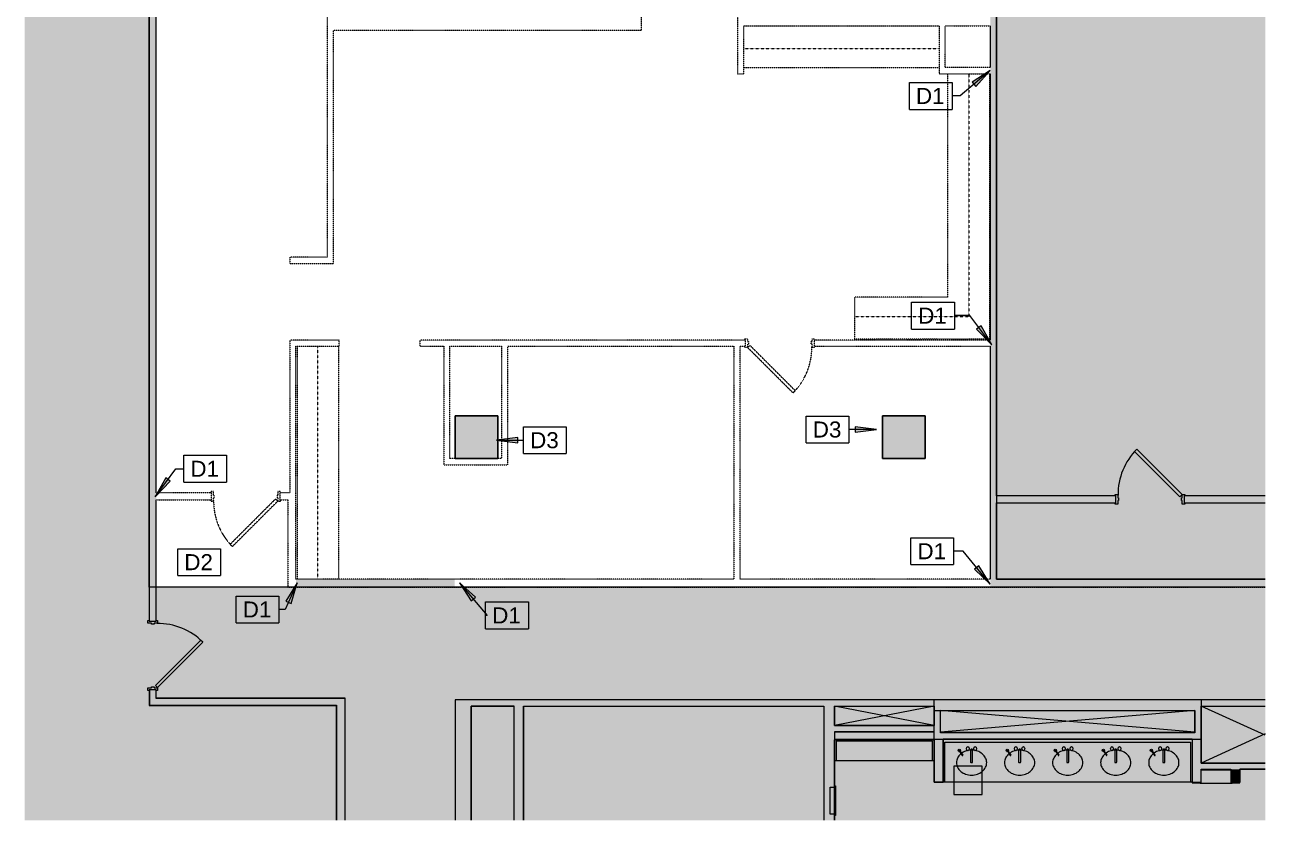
# Model space of a CAD drawing. Header units: inches. Extents: x 624 to 2874, y -334 to 2052.
# Drawn here: x 1411 to 2108, y 1170 to 1617 of the extents above; entities that cross this region are included whole.
import ezdxf

# ---------------------------------------------------------------- set-up
doc = ezdxf.new("R2010")
doc.units = ezdxf.units.IN
doc.header["$MEASUREMENT"] = 0
doc.linetypes.add('Dash 1_16_', pattern=[0.125, 0.0625, -0.0625])
doc.linetypes.add('Demolished', pattern=[0.1875, 0.125, -0.0625])
for name, color, linetype, lineweight in [('A-ANNO-KEYN', 231, 'Continuous', 9), ('A-DETL', 90, 'Continuous', 9), ('A-DETL-GENF', 92, 'Continuous', 9), ('A-DOOR', 31, 'Continuous', 13), ('A-WALL', 113, 'Continuous', 13), ('A-WALL-PATT', 111, 'Continuous', 13), ('B-CL', 7, 'Continuous', 9), ('CORE', 7, 'Continuous', 9), ('CORRIDOR', 7, 'Continuous', 9), ('I-WALL', 2, 'Continuous', 13), ('Q-CASE', 31, 'Demolished', 9), ('S-COLS', 52, 'Continuous', 13), ('Victor Bldg - 7th Floor_LINK_dwg', 8, 'Continuous', 9), ('WINDOWS', 7, 'Continuous', 9)]:
    doc.layers.add(name, color=color, linetype=linetype, lineweight=lineweight)
doc.styles.add('Arial', font='arial.ttf', dxfattribs={"height": 9})

# ---------------------------------------------------------------- blocks, each defined once
blk = doc.blocks.new('Concrete-Rectangular-Column - 24_ x 24_-V1-Level XX  DEMOLITION')
at = {"layer": 'S-COLS', "lineweight": 9}
blk.add_hatch(color=7, dxfattribs=at).paths.add_polyline_path([(-12, -12), (12, -12), (12, 12), (-12, 12), (-12, -7.33)], flags=0)
at = {"layer": 'S-COLS', "color": 8, "lineweight": 20}
for p, q in [((12, 12), (-12, 12)), ((-12, 12), (-12, -12)), ((12, -12), (12, 12)), ((-12, -12), (12, -12))]:
    blk.add_line(p, q, dxfattribs=at)
blk = doc.blocks.new('Door - Single - Solid Door-6976403-Level XX  DEMOLITION')
at = {"layer": 'A-DOOR'}
h = blk.add_hatch(color=250, dxfattribs=at)
h.paths.add_polyline_path([(-15.63, 2.37), (-15.63, 1.91), (-15.26, 1.91), (-15.26, -2.09), (-15.63, -2.09), (-15.63, -2.84), (-14.13, -2.84), (-14.13, -0.96), (-13.63, -0.96), (-13.63, 0.54), (-14.13, 0.54), (-14.13, 2.66), (-15.63, 2.66)], flags=0)
h.paths.add_polyline_path([(21.62, -0.96), (22.12, -0.96), (22.12, -2.84), (23.62, -2.84), (23.62, -2.09), (23.24, -2.09), (23.24, 1.91), (23.62, 1.91), (23.62, 2.66), (22.12, 2.66), (22.12, 0.54), (21.62, 0.54), (21.62, -0.07)], flags=0)
at = {"layer": 'A-DOOR', "color": 8, "lineweight": 20}
for p, q in [((-15.63, 2.66), (-14.13, 2.66)), ((-15.63, 1.91), (-15.63, 2.66)), ((-14.13, 2.66), (-14.13, 0.54)), ((-14.13, 0.54), (-13.63, 0.54)), ((-13.63, 0.54), (-13.63, -0.96)), ((21.62, 0.54), (22.12, 0.54)), ((21.62, -0.96), (21.62, 0.54)), ((22.12, 2.66), (23.62, 2.66)), ((22.12, 0.54), (22.12, 2.66)), ((23.62, 2.66), (23.62, 1.91)), ((-15.63, -2.84), (-15.63, -2.09)), ((-14.13, -2.84), (-15.63, -2.84)), ((-14.13, -0.96), (-14.13, -2.84)), ((-13.63, -0.96), (-14.13, -0.96)), ((-12.77, -1.6), (-14.01, -2.84)), ((-14.01, -2.84), (11.45, -28.29)), ((12.69, -27.06), (-12.77, -1.6)), ((22.12, -0.96), (21.62, -0.96)), ((22.12, -2.84), (22.12, -0.96)), ((23.62, -2.84), (22.12, -2.84)), ((23.62, -2.09), (23.62, -2.84)), ((11.45, -28.29), (12.69, -27.06))]:
    blk.add_line(p, q, dxfattribs=at)
at = {"layer": 'A-DOOR', "lineweight": 9}
blk.add_arc((-14.01, -2.84), 36, 315, 0.5, dxfattribs=at)
blk = doc.blocks.new('Door - Single - Solid Door-6976301-Level XX  DEMOLITION')
at = {"layer": 'A-DOOR', "color": 10, "linetype": 'Demolished', "lineweight": 20}
for p, q in [((-14.01, 2.84), (11.45, 28.29)), ((11.45, 28.29), (12.69, 27.06)), ((12.69, 27.06), (-12.77, 1.6)), ((-15.63, 2.84), (-15.63, 2.09)), ((-14.13, 2.84), (-15.63, 2.84)), ((-14.13, 0.96), (-14.13, 2.84)), ((-13.63, 0.96), (-14.13, 0.96)), ((-12.77, 1.6), (-14.01, 2.84)), ((-13.63, -0.54), (-13.63, 0.96)), ((22.12, 0.96), (21.62, 0.96)), ((21.62, 0.96), (21.62, -0.54)), ((23.62, 2.84), (22.12, 2.84)), ((22.12, 2.84), (22.12, 0.96)), ((23.62, 2.09), (23.62, 2.84)), ((-15.63, -1.91), (-15.63, -2.66)), ((-15.63, -2.66), (-14.13, -2.66)), ((-14.13, -2.66), (-14.13, -0.54)), ((-14.13, -0.54), (-13.63, -0.54)), ((21.62, -0.54), (22.12, -0.54)), ((22.12, -0.54), (22.12, -2.66)), ((22.12, -2.66), (23.62, -2.66)), ((23.62, -2.66), (23.62, -1.91))]:
    blk.add_line(p, q, dxfattribs=at)
at = {"layer": 'A-DOOR', "color": 7, "linetype": 'Demolished', "lineweight": 9}
blk.add_arc((-14.01, 2.84), 36, 359.5, 45, dxfattribs=at)
blk = doc.blocks.new('Victor Bldg - 7th Floor_LINK_dwg_AH13F-7884599-Level XX  DEMOLITION')
at = {"layer": 'CORE'}
for p, q in [((1118.42, 1209.86), (1118.42, 1203.17)), ((1119.29, 1210.31), (1118.72, 1210.31)), ((1119.59, 1203.17), (1119.59, 1209.86)), ((1118.72, 1202.72), (1119.29, 1202.72))]:
    blk.add_line(p, q, dxfattribs=at)
for centre in [(1116.88, 1210.53), (1121.08, 1210.53)]:
    blk.add_ellipse(centre, major_axis=(0, 1.17), ratio=0.666667, dxfattribs=at)
for centre, start_param, end_param in [((1118.72, 1209.86), 0, 1.570796), ((1119.29, 1209.86), 4.712389, 6.283185), ((1118.72, 1203.17), 1.570796, 3.141593), ((1119.29, 1203.17), 3.141593, 4.712389)]:
    blk.add_ellipse(centre, major_axis=(0, 0.45), ratio=0.666667, start_param=start_param, end_param=end_param, dxfattribs=at)
blk = doc.blocks.new('Victor Bldg - 7th Floor_LINK_dwg_AH13F-7884600-Level XX  DEMOLITION')
at = {"layer": 'CORE'}
for p, q in [((1145.42, 1209.86), (1145.42, 1203.17)), ((1146.29, 1210.31), (1145.72, 1210.31)), ((1146.59, 1203.17), (1146.59, 1209.86)), ((1145.72, 1202.72), (1146.29, 1202.72))]:
    blk.add_line(p, q, dxfattribs=at)
for centre in [(1143.88, 1210.53), (1148.08, 1210.53)]:
    blk.add_ellipse(centre, major_axis=(0, 1.17), ratio=0.666667, dxfattribs=at)
for centre, start_param, end_param in [((1145.72, 1209.86), 0, 1.570796), ((1146.29, 1209.86), 4.712389, 6.283185), ((1145.72, 1203.17), 1.570796, 3.141593), ((1146.29, 1203.17), 3.141593, 4.712389)]:
    blk.add_ellipse(centre, major_axis=(0, 0.45), ratio=0.666667, start_param=start_param, end_param=end_param, dxfattribs=at)
blk = doc.blocks.new('Victor Bldg - 7th Floor_LINK_dwg_AH13F-7884601-Level XX  DEMOLITION')
at = {"layer": 'CORE'}
for p, q in [((1172.42, 1209.86), (1172.42, 1203.17)), ((1173.29, 1210.31), (1172.72, 1210.31)), ((1173.59, 1203.17), (1173.59, 1209.86)), ((1172.72, 1202.72), (1173.29, 1202.72))]:
    blk.add_line(p, q, dxfattribs=at)
for centre in [(1170.88, 1210.53), (1175.08, 1210.53)]:
    blk.add_ellipse(centre, major_axis=(0, 1.17), ratio=0.666667, dxfattribs=at)
for centre, start_param, end_param in [((1172.72, 1209.86), 0, 1.570796), ((1173.29, 1209.86), 4.712389, 6.283185), ((1172.72, 1203.17), 1.570796, 3.141593), ((1173.29, 1203.17), 3.141593, 4.712389)]:
    blk.add_ellipse(centre, major_axis=(0, 0.45), ratio=0.666667, start_param=start_param, end_param=end_param, dxfattribs=at)
blk = doc.blocks.new('Victor Bldg - 7th Floor_LINK_dwg_AH13F-7884602-Level XX  DEMOLITION')
at = {"layer": 'CORE'}
for p, q in [((1226.42, 1209.86), (1226.42, 1203.17)), ((1227.29, 1210.31), (1226.72, 1210.31)), ((1227.59, 1203.17), (1227.59, 1209.86)), ((1226.72, 1202.72), (1227.29, 1202.72))]:
    blk.add_line(p, q, dxfattribs=at)
for centre in [(1224.88, 1210.53), (1229.08, 1210.53)]:
    blk.add_ellipse(centre, major_axis=(0, 1.17), ratio=0.666667, dxfattribs=at)
for centre, start_param, end_param in [((1226.72, 1209.86), 0, 1.570796), ((1227.29, 1209.86), 4.712389, 6.283185), ((1226.72, 1203.17), 1.570796, 3.141593), ((1227.29, 1203.17), 3.141593, 4.712389)]:
    blk.add_ellipse(centre, major_axis=(0, 0.45), ratio=0.666667, start_param=start_param, end_param=end_param, dxfattribs=at)
blk = doc.blocks.new('Victor Bldg - 7th Floor_LINK_dwg_AH13F-7884603-Level XX  DEMOLITION')
at = {"layer": 'CORE'}
for p, q in [((1199.42, 1209.86), (1199.42, 1203.17)), ((1200.29, 1210.31), (1199.72, 1210.31)), ((1200.59, 1203.17), (1200.59, 1209.86)), ((1199.72, 1202.72), (1200.29, 1202.72))]:
    blk.add_line(p, q, dxfattribs=at)
for centre in [(1197.88, 1210.53), (1202.08, 1210.53)]:
    blk.add_ellipse(centre, major_axis=(0, 1.17), ratio=0.666667, dxfattribs=at)
for centre, start_param, end_param in [((1199.72, 1209.86), 0, 1.570796), ((1200.29, 1209.86), 4.712389, 6.283185), ((1199.72, 1203.17), 1.570796, 3.141593), ((1200.29, 1203.17), 3.141593, 4.712389)]:
    blk.add_ellipse(centre, major_axis=(0, 0.45), ratio=0.666667, start_param=start_param, end_param=end_param, dxfattribs=at)
blk = doc.blocks.new('Victor Bldg - 7th Floor_LINK_dwg-6972240-Level XX  DEMOLITION')
at = {"layer": 'B-CL'}
blk.add_line((1063, 2021.5), (1039, 2021.5), dxfattribs=at)
at = {"layer": 'B-CL', "flags": 128}
blk.add_lwpolyline([(703, 2035.5), (703, 2021.5), (679, 2021.5), (679, 2035.5)], dxfattribs=at)
for points in [[(829, 1757.5), (853, 1757.5), (853, 1733.5), (829, 1733.5)], [(1069, 1757.5), (1093, 1757.5), (1093, 1733.5), (1069, 1733.5)], [(829, 1397.5), (853, 1397.5), (853, 1373.5), (829, 1373.5)], [(1069, 1397.5), (1093, 1397.5), (1093, 1373.5), (1069, 1373.5)]]:
    blk.add_lwpolyline(points, close=True, dxfattribs=at)
at = {"layer": 'CORE'}
for p, q in [((1039, 2021.5), (1039, 2035.5)), ((1063, 2035.5), (1063, 2021.5)), ((1244.38, 1219.75), (1244.38, 1232)), ((1283.93, 1218.9), (1248, 1202.44)), ((1111.92, 1209.47), (1113.76, 1206.79)), ((1112.18, 1209.63), (1114.03, 1206.95)), ((1138.92, 1209.47), (1140.76, 1206.79)), ((1139.18, 1209.63), (1141.03, 1206.95)), ((1165.92, 1209.47), (1167.76, 1206.79)), ((1166.18, 1209.63), (1168.03, 1206.95)), ((1192.92, 1209.47), (1194.76, 1206.79)), ((1193.18, 1209.63), (1195.03, 1206.95)), ((1219.92, 1209.47), (1221.76, 1206.79)), ((1220.18, 1209.63), (1222.03, 1206.95)), ((1098, 1203.75), (1042, 1203.75))]:
    blk.add_line(p, q, dxfattribs=at)
at = {"layer": 'CORE', "flags": 128}
for points in [[(1283.93, 1238), (1248, 1238), (1098, 1238), (829, 1238), (829, 1170.41)], [(862, 1170.41), (862, 1234.5), (838, 1234.5), (838, 1170.41)], [(867.38, 1170.41), (867.38, 1234.5), (1036, 1234.5), (1036, 1170.41)], [(1042, 1234.5), (1042, 1223.5), (1098, 1223.5), (1042, 1234.5), (1098, 1234.5), (1042, 1223.5)], [(1248, 1238), (1248, 1215.75), (1098, 1215.75), (1098, 1238)], [(1283.93, 1218.08), (1248, 1234.5), (1283.93, 1234.5)], [(1101.63, 1219.75), (1244.38, 1219.75), (1101.63, 1232), (1244.38, 1232), (1101.63, 1219.75), (1101.63, 1232)], [(1098, 1220), (1042, 1220), (1042, 1170.41)], [(1103, 1191.75), (1103, 1215.75), (1103, 1191.75), (1098, 1191.75), (1098, 1215.75), (1042, 1215.75)], [(1097, 1203.75), (1097, 1214.75), (1043, 1214.75), (1043, 1203.75)], [(1243, 1191.75), (1103, 1191.75), (1098, 1191.75), (1098, 1215.75)], [(1104, 1191.75), (1104, 1214.25), (1242, 1214.25), (1242, 1191.75)], [(1243, 1215.75), (1243, 1191.75), (1248, 1191.75), (1248, 1199), (1264.62, 1199), (1264.62, 1191.75), (1269.62, 1191.75)], [(1248, 1215.75), (1248, 1202.5), (1283.93, 1202.5)], [(1248, 1191.75), (1248, 1198.69), (1264.62, 1198.69), (1264.62, 1191.75)], [(1283.93, 1199), (1269.62, 1199), (1269.62, 1191.75)], [(1247.31, 1191.75), (1247.31, 1191.19), (1265.31, 1191.19), (1265.31, 1191.75)], [(1042, 1189.69), (1042.56, 1189.69), (1042.56, 1173.07), (1042, 1173.07)]]:
    blk.add_lwpolyline(points, dxfattribs=at)
for points in [[(1109, 1184.75), (1125, 1184.75), (1125, 1200.75), (1109, 1200.75)], [(1039.5, 1189.01), (1042, 1189.01), (1042, 1173.76), (1039.5, 1173.76)]]:
    blk.add_lwpolyline(points, close=True, dxfattribs=at)
at = {"layer": 'CORE'}
for centre in [(1112.05, 1209.55), (1139.05, 1209.55), (1166.05, 1209.55), (1193.05, 1209.55), (1220.05, 1209.55)]:
    blk.add_circle(centre, 0.667, dxfattribs=at)
for centre, radius, start, end in [((1116.3, 1202.72), 5.8, 153.29881, 180), ((1117.61, 1202.07), 7.26, 129.47246, 153.29881), ((1112.05, 1209.55), 0.167, 11.68289, 236.84227), ((1118.45, 1201.04), 8.59, 108.83538, 129.47246), ((1113.9, 1206.86), 0.167, 192.19142, 57.3508), ((1119, 1199.43), 10.29, 90, 108.83538), ((1119, 1199.43), 10.29, 71.16462, 90), ((1119.55, 1201.04), 8.59, 50.52754, 71.16462), ((1120.39, 1202.07), 7.26, 26.70119, 50.52754), ((1121.7, 1202.72), 5.8, 0, 26.70119), ((1143.3, 1202.72), 5.8, 153.29881, 180), ((1144.61, 1202.07), 7.26, 129.47246, 153.29881), ((1139.05, 1209.55), 0.167, 11.68289, 236.84227), ((1145.45, 1201.04), 8.59, 108.83538, 129.47246), ((1140.9, 1206.86), 0.167, 192.19142, 57.3508), ((1146, 1199.43), 10.29, 90, 108.83538), ((1146, 1199.43), 10.29, 71.16462, 90), ((1146.55, 1201.04), 8.59, 50.52754, 71.16462), ((1147.39, 1202.07), 7.26, 26.70119, 50.52754), ((1148.7, 1202.72), 5.8, 0, 26.70119), ((1170.3, 1202.72), 5.8, 153.29881, 180), ((1171.61, 1202.07), 7.26, 129.47246, 153.29881), ((1166.05, 1209.55), 0.167, 11.68289, 236.84227), ((1172.45, 1201.04), 8.59, 108.83538, 129.47246), ((1167.9, 1206.86), 0.167, 192.19142, 57.3508), ((1173, 1199.43), 10.29, 90, 108.83538), ((1173, 1199.43), 10.29, 71.16462, 90), ((1173.55, 1201.04), 8.59, 50.52754, 71.16462), ((1174.39, 1202.07), 7.26, 26.70119, 50.52754), ((1175.7, 1202.72), 5.8, 0, 26.70119), ((1197.3, 1202.72), 5.8, 153.29881, 180), ((1198.61, 1202.07), 7.26, 129.47246, 153.29881), ((1193.05, 1209.55), 0.167, 11.68289, 236.84227), ((1199.45, 1201.04), 8.59, 108.83538, 129.47246), ((1194.9, 1206.86), 0.167, 192.19142, 57.3508), ((1200, 1199.43), 10.29, 90, 108.83538), ((1200, 1199.43), 10.29, 71.16462, 90), ((1200.55, 1201.04), 8.59, 50.52754, 71.16462), ((1201.39, 1202.07), 7.26, 26.70119, 50.52754), ((1202.7, 1202.72), 5.8, 0, 26.70119), ((1224.3, 1202.72), 5.8, 153.29881, 180), ((1225.61, 1202.07), 7.26, 129.47246, 153.29881), ((1220.05, 1209.55), 0.167, 11.68289, 236.84227), ((1226.45, 1201.04), 8.59, 108.83538, 129.47246), ((1221.9, 1206.86), 0.167, 192.19142, 57.3508), ((1227, 1199.43), 10.29, 90, 108.83538), ((1227, 1199.43), 10.29, 71.16462, 90), ((1227.55, 1201.04), 8.59, 50.52754, 71.16462), ((1228.39, 1202.07), 7.26, 26.70119, 50.52754), ((1229.7, 1202.72), 5.8, 0, 26.70119), ((1116.3, 1202.72), 5.8, 180, 206.70119), ((1117.61, 1203.38), 7.26, 206.70119, 230.52754), ((1120.39, 1203.38), 7.26, 309.47246, 333.29881), ((1121.7, 1202.72), 5.8, 333.29881, 0), ((1143.3, 1202.72), 5.8, 180, 206.70119), ((1144.61, 1203.38), 7.26, 206.70119, 230.52754), ((1147.39, 1203.38), 7.26, 309.47246, 333.29881), ((1148.7, 1202.72), 5.8, 333.29881, 0), ((1170.3, 1202.72), 5.8, 180, 206.70119), ((1171.61, 1203.38), 7.26, 206.70119, 230.52754), ((1174.39, 1203.38), 7.26, 309.47246, 333.29881), ((1175.7, 1202.72), 5.8, 333.29881, 0), ((1197.3, 1202.72), 5.8, 180, 206.70119), ((1198.61, 1203.38), 7.26, 206.70119, 230.52754), ((1201.39, 1203.38), 7.26, 309.47246, 333.29881), ((1202.7, 1202.72), 5.8, 333.29881, 0), ((1224.3, 1202.72), 5.8, 180, 206.70119), ((1225.61, 1203.38), 7.26, 206.70119, 230.52754), ((1228.39, 1203.38), 7.26, 309.47246, 333.29881), ((1229.7, 1202.72), 5.8, 333.29881, 0), ((1118.45, 1204.4), 8.59, 230.52754, 251.16462), ((1119, 1206.02), 10.29, 251.16462, 270), ((1119, 1206.02), 10.29, 270, 288.83538), ((1119.55, 1204.4), 8.59, 288.83538, 309.47246), ((1145.45, 1204.4), 8.59, 230.52754, 251.16462), ((1146, 1206.02), 10.29, 251.16462, 270), ((1146, 1206.02), 10.29, 270, 288.83538), ((1146.55, 1204.4), 8.59, 288.83538, 309.47246), ((1172.45, 1204.4), 8.59, 230.52754, 251.16462), ((1173, 1206.02), 10.29, 251.16462, 270), ((1173, 1206.02), 10.29, 270, 288.83538), ((1173.55, 1204.4), 8.59, 288.83538, 309.47246), ((1199.45, 1204.4), 8.59, 230.52754, 251.16462), ((1200, 1206.02), 10.29, 251.16462, 270), ((1200, 1206.02), 10.29, 270, 288.83538), ((1200.55, 1204.4), 8.59, 288.83538, 309.47246), ((1226.45, 1204.4), 8.59, 230.52754, 251.16462), ((1227, 1206.02), 10.29, 251.16462, 270), ((1227, 1206.02), 10.29, 270, 288.83538), ((1227.55, 1204.4), 8.59, 288.83538, 309.47246)]:
    blk.add_arc(centre, radius, start, end, dxfattribs=at)
at = {"layer": 'CORRIDOR'}
blk.add_line((661.06, 1238.77), (661.06, 1243.29), dxfattribs=at)
at = {"layer": 'CORRIDOR', "flags": 128}
for points in [[(657.31, 1243.29), (657.31, 1235.02), (762.27, 1235.02), (762.27, 1170.41)], [(767.14, 1170.41), (767.14, 1238.77), (661.06, 1238.77)]]:
    blk.add_lwpolyline(points, dxfattribs=at)
at = {"layer": 'WINDOWS'}
for p, q in [((598, 2047.5), (587.23, 2047.5)), ((598, 2043.5), (587.23, 2043.5)), ((598, 2043.25), (587.23, 2043.25)), ((659, 2047.5), (604, 2047.5)), ((659, 2043.5), (604, 2043.5)), ((659, 2043.25), (604, 2043.25)), ((778, 2047.5), (723, 2047.5)), ((778, 2043.5), (723, 2043.5)), ((778, 2043.25), (723, 2043.25)), ((839, 2047.5), (784, 2047.5)), ((839, 2043.5), (784, 2043.5)), ((839, 2043.25), (784, 2043.25)), ((958, 2047.5), (903, 2047.5)), ((958, 2043.5), (903, 2043.5)), ((958, 2043.25), (903, 2043.25)), ((1019, 2047.5), (963.75, 2047.5)), ((1019, 2043.5), (964, 2043.5)), ((1019, 2043.25), (964, 2043.25)), ((1138, 2047.5), (1083, 2047.5)), ((1138, 2043.5), (1083, 2043.5)), ((1138, 2043.25), (1083, 2043.25)), ((1199, 2047.5), (1144, 2047.5)), ((1199, 2043.5), (1144, 2043.5)), ((1199, 2043.25), (1144, 2043.25)), ((1283.93, 2047.5), (1263, 2047.5)), ((1283.93, 2043.5), (1263, 2043.5)), ((1283.93, 2043.25), (1263, 2043.25)), ((598, 2035.5), (587.23, 2035.5)), ((659, 2035.5), (604, 2035.5)), ((778, 2035.5), (723, 2035.5)), ((839, 2035.5), (784, 2035.5)), ((958, 2035.5), (903, 2035.5)), ((1019, 2035.5), (963.75, 2035.5)), ((1138, 2035.5), (1083, 2035.5)), ((1199, 2035.5), (1144, 2035.5)), ((1283.93, 2035.5), (1263, 2035.5))]:
    blk.add_line(p, q, dxfattribs=at)
at = {"layer": 'WINDOWS', "flags": 128}
blk.add_lwpolyline([(963.75, 2047.5), (964, 2047.5), (964, 2035.5), (963.75, 2035.5)], dxfattribs=at)
for name in ['Victor Bldg - 7th Floor_LINK_dwg_AH13F-7884599-Level XX  DEMOLITION', 'Victor Bldg - 7th Floor_LINK_dwg_AH13F-7884600-Level XX  DEMOLITION', 'Victor Bldg - 7th Floor_LINK_dwg_AH13F-7884601-Level XX  DEMOLITION', 'Victor Bldg - 7th Floor_LINK_dwg_AH13F-7884603-Level XX  DEMOLITION', 'Victor Bldg - 7th Floor_LINK_dwg_AH13F-7884602-Level XX  DEMOLITION']:
    blk.add_blockref(name, (0, 0))
blk = doc.blocks.new('Door - Single - Solid Door-7504013-Level XX  DEMOLITION')
at = {"layer": 'A-DOOR'}
h = blk.add_hatch(color=250, dxfattribs=at)
h.paths.add_polyline_path([(23.62, 2.66), (22.12, 2.66), (22.12, 0.54), (21.62, 0.54), (21.62, -0.96), (22.12, -0.96), (22.12, -2.84), (23.62, -2.84), (23.62, -2.09), (23.24, -2.09), (23.24, 1.91), (23.62, 1.91), (23.62, 2.37)], flags=0)
h.paths.add_polyline_path([(-14.13, 2.66), (-15.63, 2.66), (-15.63, 1.91), (-15.26, 1.91), (-15.26, -2.09), (-15.63, -2.09), (-15.63, -2.84), (-14.13, -2.84), (-14.13, -0.96), (-13.63, -0.96), (-13.63, 0.54), (-14.13, 0.54), (-14.13, 1.91)], flags=0)
at = {"layer": 'A-DOOR', "color": 8, "lineweight": 20}
for p, q in [((-15.63, 2.66), (-14.13, 2.66)), ((-15.63, 1.91), (-15.63, 2.66)), ((-14.13, 2.66), (-14.13, 0.54)), ((-14.13, 0.54), (-13.63, 0.54)), ((-13.63, 0.54), (-13.63, -0.96)), ((21.62, 0.54), (22.12, 0.54)), ((21.62, -0.96), (21.62, 0.54)), ((22.12, 2.66), (23.62, 2.66)), ((22.12, 0.54), (22.12, 2.66)), ((23.62, 2.66), (23.62, 1.91)), ((-15.63, -2.84), (-15.63, -2.09)), ((-14.13, -2.84), (-15.63, -2.84)), ((-14.13, -0.96), (-14.13, -2.84)), ((-13.63, -0.96), (-14.13, -0.96)), ((-12.77, -1.6), (-14.01, -2.84)), ((-14.01, -2.84), (11.45, -28.29)), ((12.69, -27.06), (-12.77, -1.6)), ((22.12, -0.96), (21.62, -0.96)), ((22.12, -2.84), (22.12, -0.96)), ((23.62, -2.84), (22.12, -2.84)), ((23.62, -2.09), (23.62, -2.84)), ((11.45, -28.29), (12.69, -27.06))]:
    blk.add_line(p, q, dxfattribs=at)
at = {"layer": 'A-DOOR', "lineweight": 9}
blk.add_arc((-14.01, -2.84), 36, 315, 0.5, dxfattribs=at)
blk = doc.blocks.new('Door - Single - Solid Door-6993813-Level XX  DEMOLITION')
at = {"layer": 'A-DOOR', "color": 10, "linetype": 'Demolished', "lineweight": 20}
for p, q in [((-15.63, 2.41), (-14.13, 2.41)), ((-15.63, 1.66), (-15.63, 2.41)), ((-14.13, 2.41), (-14.13, 0.79)), ((-14.13, 0.79), (-13.63, 0.79)), ((-13.63, 0.79), (-13.63, -0.71)), ((21.62, 0.79), (22.12, 0.79)), ((21.62, -0.71), (21.62, 0.79)), ((22.12, 2.41), (23.62, 2.41)), ((22.12, 0.79), (22.12, 2.41)), ((23.62, 2.41), (23.62, 1.66)), ((-15.63, -2.59), (-15.63, -1.84)), ((-14.13, -2.59), (-15.63, -2.59)), ((-14.13, -0.71), (-14.13, -2.59)), ((-13.63, -0.71), (-14.13, -0.71)), ((-12.77, -1.35), (-14.01, -2.59)), ((-14.01, -2.59), (11.45, -28.04)), ((12.69, -26.81), (-12.77, -1.35)), ((22.12, -0.71), (21.62, -0.71)), ((22.12, -2.59), (22.12, -0.71)), ((23.62, -2.59), (22.12, -2.59)), ((23.62, -1.84), (23.62, -2.59)), ((11.45, -28.04), (12.69, -26.81))]:
    blk.add_line(p, q, dxfattribs=at)
at = {"layer": 'A-DOOR', "color": 7, "linetype": 'Demolished', "lineweight": 9}
blk.add_arc((-14.01, -2.59), 36, 315, 0.5, dxfattribs=at)
blk = doc.blocks.new('C-Counter Top1 - 24_ Depth-7875286-Level XX  DEMOLITION')
at = {"layer": 'Q-CASE', "color": 7}
for p, q in [((83.51, -0.75), (-47.26, -0.75)), ((-47.26, -24), (83.51, -24))]:
    blk.add_line(p, q, dxfattribs=at)
blk = doc.blocks.new('C-L SHAPE COUNTER TOP - C-L SHAPE COUNTER TOP-7875846-Level XX  DEMOLITION')
at = {"layer": 'Q-CASE', "color": 7}
for p, q in [((0.5, -149.5), (0.5, -0.5)), ((0.5, -0.5), (76.21, -0.5)), ((76.21, -0.5), (76.21, 0)), ((76.21, -24), (76.21, -0.5)), ((24, -149.5), (24, -24)), ((24, -24), (76.21, -24))]:
    blk.add_line(p, q, dxfattribs=at)
blk = doc.blocks.new('C-Counter Top1 - 24_ Depth-7876115-Level XX  DEMOLITION')
at = {"layer": 'Q-CASE', "color": 7}
for p, q in [((62.46, -0.75), (-47.26, -0.75)), ((-47.26, -24), (62.46, -24))]:
    blk.add_line(p, q, dxfattribs=at)
blk = doc.blocks.new('Keynote Tag - Keynote Number - Boxed-135510-Level XX  DEMOLITION')
at = {"layer": 'A-ANNO-KEYN'}
for p, q in [((-0.125, -0.0792), (-0.125, 0.0781)), ((-0.125, 0.0781), (0.125, 0.0781)), ((0.125, 0.0781), (0.125, -0.0792)), ((-0.125, -0.0792), (0.125, -0.0792))]:
    blk.add_line(p, q, dxfattribs=at)

msp = doc.modelspace()

# ---------------------------------------------------------------- hatches: boundary and pattern name
at = {"layer": 'A-ANNO-KEYN'}
for points in [[(1953.6, 1591.35), (1943.39, 1584.85), (1945.42, 1582.43)], [(1954.4, 1437.43), (1948.43, 1447.96), (1945.91, 1446.06)], [(1889.77, 1389.79), (1877.77, 1391.37), (1877.77, 1388.21)], [(1676.2, 1383.8), (1688.2, 1382.22), (1688.2, 1385.38)], [(1484.59, 1352.08), (1493, 1360.78), (1490.46, 1362.66)], [(1953.61, 1303.01), (1947.21, 1313.28), (1944.77, 1311.28)], [(1564.4, 1303.76), (1558.01, 1293.48), (1560.89, 1292.18)], [(1655.42, 1303.76), (1661.99, 1293.59), (1664.39, 1295.64)]]:
    msp.add_hatch(color=256, dxfattribs=at).paths.add_polyline_path(points, flags=0)
at = {"layer": 'A-DETL-GENF'}
h = msp.add_hatch(color=9, dxfattribs=at)
h.paths.add_polyline_path([(1411.33, 1170.41), (1586.21, 1170.41), (1586.21, 1234.9), (1481.19, 1234.9), (1481.19, 1243.27), (1480.44, 1243.27), (1480.44, 1244.77), (1482.57, 1244.77), (1482.57, 1245.27), (1484.07, 1245.27), (1484.07, 1244.77), (1485.94, 1244.77), (1485.94, 1243.27), (1485.19, 1243.27), (1485.19, 1238.9), (1591.21, 1238.9), (1591.21, 1170.41), (1653.1, 1170.41), (1653.1, 1238), (2108.03, 1238), (2108.03, 1301.28), (1485.19, 1301.28), (1485.19, 1282.52), (1485.94, 1282.52), (1485.94, 1281.02), (1484.07, 1281.02), (1484.07, 1280.52), (1482.57, 1280.52), (1482.57, 1281.02), (1480.44, 1281.02), (1480.44, 1282.52), (1481.19, 1282.52), (1481.17, 2035.5), (1411.33, 2035.5), (1411.33, 1183.56)], flags=0)
h.paths.add_polyline_path([(2108.03, 1170.41), (2108.03, 1199), (2093.73, 1199), (2093.73, 1191.47), (2088.73, 1191.47), (2088.73, 1199), (2072.1, 1199), (2072.1, 1191.47), (2067.1, 1191.47), (2067.1, 1216), (1927.1, 1216), (1927.1, 1191.75), (1922.1, 1191.75), (1922.1, 1215.5), (1866.1, 1215.5), (1866.1, 1170.41), (2093.73, 1170.41)], flags=0)
h.paths.add_polyline_path([(1662.1, 1170.41), (1686.04, 1170.41), (1686.04, 1234.5), (1662.1, 1234.5), (1662.1, 1223.32)], flags=0)
h.paths.add_polyline_path([(1691.54, 1170.41), (1860.1, 1170.41), (1860.1, 1234.5), (1691.54, 1234.5), (1691.54, 1224.98)], flags=0)
h.paths.add_polyline_path([(2108.03, 1202.5), (2108.03, 1234.5), (2072.1, 1234.5), (2072.1, 1232), (2072.04, 1232), (2072.04, 1216), (2072.1, 1216), (2072.1, 1202.5), (2093.73, 1202.5)], flags=0)
h.paths.add_polyline_path([(1925.66, 1219.5), (2068.54, 1219.5), (2068.54, 1232), (1922.1, 1232), (1922.1, 1234.5), (1866.1, 1234.5), (1866.1, 1223.5), (1922.16, 1223.5), (1922.16, 1231.75), (1925.66, 1231.75), (1925.66, 1220)], flags=0)
h.paths.add_polyline_path([(2108.03, 1305.78), (2108.03, 1348.53), (2062.98, 1348.53), (2062.98, 1347.78), (2061.48, 1347.78), (2061.48, 1349.91), (2060.98, 1349.91), (2060.98, 1351.41), (2061.48, 1351.41), (2061.48, 1353.28), (2062.98, 1353.28), (2062.98, 1352.53), (2108.03, 1352.53), (2108.03, 1761.58), (1957.1, 1761.58), (1957.1, 1352.53), (2023.73, 1352.53), (2023.73, 1353.28), (2025.23, 1353.28), (2025.23, 1351.41), (2025.73, 1351.41), (2025.73, 1349.91), (2025.23, 1349.91), (2025.23, 1347.78), (2023.73, 1347.78), (2023.73, 1348.53), (1957.1, 1348.53), (1957.1, 1305.78), (2097.58, 1305.78)], flags=0)
h.paths.add_polyline_path([(2029.1, 1765.08), (2108.03, 1765.08), (2108.03, 2035.5), (2029.1, 2035.5), (2029.1, 1829.31), (2103.1, 1829.31), (2103.1, 1828.81), (2029.1, 1828.81)], flags=0)
at = {"layer": 'A-WALL-PATT', "lineweight": 9}
h = msp.add_hatch(color=7, dxfattribs=at)
h.paths.add_polyline_path([(1481.19, 1234.9), (1485.19, 1234.9), (1485.19, 1243.65), (1481.19, 1243.65)], flags=0)
h.paths.add_polyline_path([(1484.71, 1282.15), (1485.19, 1282.15), (1485.19, 2035.43), (1481.19, 2035.43), (1481.19, 1282.15)], flags=0)
for points in [[(1957.1, 1305.78), (1957.1, 1765.08), (1953.6, 1765.08), (1953.6, 1305.78)], [(1652.73, 1301.28), (1652.73, 1305.78), (1563.63, 1305.78), (1563.63, 1301.28), (1591.21, 1301.28)], [(2034.66, 1301.28), (2108.03, 1301.28), (2108.03, 1305.78), (1953.6, 1305.78), (1953.6, 1301.28), (1957.1, 1301.28)], [(1586.21, 1234.9), (1591.21, 1234.9), (1591.21, 1238.9), (1485.19, 1238.9), (1485.19, 1234.9), (1585.5, 1234.9)], [(1591.21, 1170.41), (1591.21, 1234.9), (1586.21, 1234.9), (1586.21, 1170.41)], [(1653.1, 1170.41), (1662.1, 1170.41), (1662.1, 1238), (1653.1, 1238)], [(1860.1, 1234.5), (1922.1, 1234.5), (1922.1, 1238), (1662.1, 1238), (1662.1, 1234.5), (1759.68, 1234.5)], [(1686.04, 1170.41), (1691.54, 1170.41), (1691.54, 1234.5), (1686.04, 1234.5)], [(1860.1, 1170.41), (1866.1, 1170.41), (1866.1, 1234.5), (1860.1, 1234.5)], [(2068.54, 1232), (2072.1, 1232), (2072.1, 1238), (1922.1, 1238), (1922.1, 1232), (1933.85, 1232)], [(2072.1, 1234.5), (2108.03, 1234.5), (2108.03, 1238), (2072.1, 1238)], [(1922.16, 1219.5), (1925.66, 1219.5), (1925.66, 1231.75), (1922.16, 1231.75), (1922.16, 1220)], [(2072.04, 1216), (2072.04, 1232), (2068.54, 1232), (2068.54, 1216)], [(1866.1, 1220), (1922.16, 1220), (1922.16, 1223.5), (1866.1, 1223.5)], [(1922.1, 1215.5), (1922.16, 1215.5), (1922.16, 1220), (1866.1, 1220), (1866.1, 1215.5)], [(1925.66, 1216), (2068.54, 1216), (2068.54, 1219.5), (1922.16, 1219.5), (1922.16, 1216)], [(1922.16, 1191.75), (1927.1, 1191.75), (1927.1, 1216), (1922.16, 1216), (1922.16, 1215.5), (1922.1, 1215.5), (1922.1, 1191.75)], [(2067.1, 1191.47), (2072.1, 1191.47), (2072.1, 1216), (2067.1, 1216)], [(2108.03, 1199), (2108.03, 1202.5), (2072.1, 1202.5), (2072.1, 1199), (2093.73, 1199)], [(2093.73, 1191.47), (2093.73, 1199), (2088.73, 1199), (2088.73, 1191.47)]]:
    msp.add_hatch(color=7, dxfattribs=at).paths.add_polyline_path(points, flags=0)
h = msp.add_hatch(color=7, dxfattribs=at)
h.paths.add_polyline_path([(2062.6, 1348.53), (2108.03, 1348.53), (2108.03, 1352.53), (2062.6, 1352.53)], flags=0)
h.paths.add_polyline_path([(2024.1, 1348.53), (2024.1, 1352.53), (1957.1, 1352.53), (1957.1, 1348.53), (1957.27, 1348.53)], flags=0)

# ---------------------------------------------------------------- linework, layer by layer
at = {"layer": 'A-ANNO-KEYN'}
for p, q in [((1953.6, 1591.35), (1936.61, 1577.11)), ((1953.6, 1591.35), (1943.39, 1584.85)), ((1945.42, 1582.43), (1953.6, 1591.35)), ((1943.39, 1584.85), (1945.42, 1582.43)), ((1936.61, 1577.11), (1932.15, 1577.11)), ((1942.09, 1453.75), (1933.43, 1453.75)), ((1954.4, 1437.43), (1942.09, 1453.75)), ((1948.43, 1447.96), (1945.91, 1446.06)), ((1945.91, 1446.06), (1954.4, 1437.43)), ((1954.4, 1437.43), (1948.43, 1447.96)), ((1889.77, 1389.79), (1874.2, 1389.79)), ((1889.77, 1389.79), (1877.77, 1391.37)), ((1877.77, 1391.37), (1877.77, 1388.21)), ((1877.77, 1388.21), (1889.77, 1389.79)), ((1688.2, 1385.38), (1676.2, 1383.8)), ((1676.2, 1383.8), (1688.2, 1382.22)), ((1676.2, 1383.8), (1691.44, 1383.8)), ((1688.2, 1382.22), (1688.2, 1385.38)), ((1484.59, 1352.08), (1496.2, 1367.74)), ((1496.2, 1367.74), (1500.61, 1367.74)), ((1490.46, 1362.66), (1484.59, 1352.08)), ((1484.59, 1352.08), (1493, 1360.78)), ((1493, 1360.78), (1490.46, 1362.66)), ((1938.45, 1321.45), (1932.99, 1321.45)), ((1953.61, 1303.01), (1938.45, 1321.45)), ((1947.21, 1313.28), (1944.77, 1311.28)), ((1944.77, 1311.28), (1953.61, 1303.01)), ((1953.61, 1303.01), (1947.21, 1313.28)), ((1564.4, 1303.76), (1557.59, 1288.72)), ((1564.4, 1303.76), (1558.01, 1293.48)), ((1560.89, 1292.18), (1564.4, 1303.76)), ((1655.42, 1303.76), (1661.99, 1293.59)), ((1664.39, 1295.64), (1655.42, 1303.76)), ((1655.42, 1303.76), (1671, 1285.42)), ((1558.01, 1293.48), (1560.89, 1292.18)), ((1661.99, 1293.59), (1664.39, 1295.64)), ((1557.59, 1288.72), (1554.04, 1288.72)), ((1671, 1285.42), (1670.15, 1285.4))]:
    msp.add_line(p, q, dxfattribs=at)
at = {"layer": 'A-DETL'}
for p, q in [((1481.19, 1301.28), (1481.19, 2035.5)), ((1957.1, 1761.58), (1957.1, 1305.78)), ((1957.1, 1305.78), (2108.03, 1305.78)), ((2108.03, 1301.28), (1481.19, 1301.28)), ((2108.03, 1238), (1653.1, 1238)), ((1653.1, 1238), (1653.1, 1170.41))]:
    msp.add_line(p, q, dxfattribs=at)
at = {"layer": 'A-DETL', "linetype": 'Dash 1_16_'}
for p, q in [((1815.13, 1603.8), (1924.85, 1603.8)), ((1941.6, 1589.55), (1941.6, 1453.05)), ((1941.6, 1453.05), (1877.39, 1453.05)), ((1575.75, 1436.55), (1575.75, 1305.78))]:
    msp.add_line(p, q, dxfattribs=at)
at = {"layer": 'A-WALL', "color": 8, "lineweight": 20}
for p, q in [((1481.19, 2035.43), (1481.19, 1282.15)), ((1485.19, 1354.3), (1485.19, 2017.68)), ((2024.1, 1352.53), (1957.1, 1352.53)), ((2024.1, 1348.53), (2024.1, 1352.53)), ((2108.03, 1352.53), (2062.6, 1352.53)), ((2062.6, 1352.53), (2062.6, 1348.53)), ((1485.19, 1282.15), (1485.19, 1350.3)), ((1957.1, 1348.53), (2024.1, 1348.53)), ((2062.6, 1348.53), (2108.03, 1348.53)), ((2108.03, 1305.78), (1957.1, 1305.78)), ((1481.19, 1282.15), (1485.19, 1282.15)), ((1485.19, 1243.65), (1481.19, 1243.65)), ((1481.19, 1243.65), (1481.19, 1234.9)), ((1485.19, 1238.9), (1485.19, 1243.65)), ((1481.19, 1234.9), (1586.21, 1234.9)), ((1591.21, 1238.9), (1485.19, 1238.9)), ((1591.21, 1234.9), (1591.21, 1238.9)), ((1922.16, 1220), (1866.1, 1220)), ((1866.1, 1215.5), (1922.1, 1215.5))]:
    msp.add_line(p, q, dxfattribs=at)
at = {"layer": 'A-WALL', "color": 10, "linetype": 'Demolished', "lineweight": 20}
for p, q in [((1516.13, 1354.3), (1485.19, 1354.3)), ((1516.13, 1350.3), (1516.13, 1354.3)), ((1560.13, 1354.3), (1554.63, 1354.3)), ((1554.63, 1354.3), (1554.63, 1350.3)), ((1563.63, 1305.78), (1563.63, 1354.3)), ((1485.19, 1350.3), (1516.13, 1350.3)), ((1554.63, 1350.3), (1559.13, 1350.3)), ((1559.13, 1350.3), (1559.13, 1301.28)), ((1809.63, 1305.78), (1563.63, 1305.78)), ((1953.6, 1305.78), (1813.13, 1305.78)), ((1559.13, 1301.28), (2108.03, 1301.28))]:
    msp.add_line(p, q, dxfattribs=at)
at = {"layer": 'I-WALL', "color": 8, "lineweight": 20}
for p, q in [((1957.1, 1352.53), (1957.1, 1761.58)), ((1953.6, 1616.55), (1953.6, 1593.05)), ((1953.6, 1589.55), (1953.6, 1440.05)), ((1953.6, 1436.55), (1953.6, 1305.78)), ((1957.1, 1305.78), (1957.1, 1348.53)), ((1586.21, 1234.9), (1586.21, 1170.41)), ((1591.21, 1170.41), (1591.21, 1234.9)), ((1653.1, 1238), (1653.1, 1170.41)), ((2108.03, 1238), (1653.1, 1238)), ((1662.1, 1170.41), (1662.1, 1234.5)), ((1662.1, 1234.5), (1686.04, 1234.5)), ((1686.04, 1234.5), (1686.04, 1170.41)), ((1691.54, 1170.41), (1691.54, 1234.5)), ((1691.54, 1234.5), (1860.1, 1234.5)), ((1860.1, 1234.5), (1860.1, 1170.41)), ((1866.1, 1223.5), (1866.1, 1234.5)), ((1866.1, 1234.5), (1922.1, 1234.5)), ((1922.1, 1234.5), (1922.1, 1232)), ((2072.1, 1232), (2072.1, 1234.5)), ((2072.1, 1234.5), (2108.03, 1234.5)), ((1922.1, 1232), (2068.54, 1232)), ((1922.16, 1231.75), (1922.16, 1223.5)), ((1925.66, 1231.75), (1922.16, 1231.75)), ((1925.66, 1219.5), (1925.66, 1231.75)), ((2068.54, 1232), (2068.54, 1219.5)), ((2072.04, 1216), (2072.04, 1232)), ((2072.04, 1232), (2072.1, 1232)), ((1922.16, 1223.5), (1866.1, 1223.5)), ((1866.1, 1220), (1922.16, 1220)), ((2068.54, 1219.5), (1925.66, 1219.5)), ((1866.1, 1170.41), (1866.1, 1215.5)), ((1922.1, 1215.5), (1922.1, 1191.75)), ((1927.1, 1216), (2067.1, 1216)), ((1927.1, 1191.75), (1927.1, 1216)), ((2067.1, 1216), (2067.1, 1191.47)), ((2072.1, 1216), (2072.04, 1216)), ((2072.1, 1202.5), (2072.1, 1216)), ((2108.03, 1202.5), (2072.1, 1202.5)), ((2072.1, 1199), (2088.73, 1199)), ((2072.1, 1191.47), (2072.1, 1199)), ((2088.73, 1199), (2088.73, 1191.47)), ((2093.73, 1199), (2108.03, 1199)), ((2093.73, 1191.47), (2093.73, 1199)), ((1922.1, 1191.75), (1927.1, 1191.75)), ((2067.1, 1191.47), (2072.1, 1191.47)), ((2088.73, 1191.47), (2093.73, 1191.47))]:
    msp.add_line(p, q, dxfattribs=at)
at = {"layer": 'I-WALL', "color": 10, "linetype": 'Demolished', "lineweight": 20}
for p, q in [((1581.13, 1729.5), (1581.13, 1486.55)), ((1757.63, 1614.05), (1757.63, 1688)), ((1811.63, 1688.5), (1811.63, 1589.55)), ((1815.13, 1589.55), (1815.13, 1616.55)), ((1815.13, 1616.55), (1924.85, 1616.55)), ((1924.85, 1616.55), (1924.85, 1589.55)), ((1928.35, 1616.55), (1953.6, 1616.55)), ((1928.35, 1593.05), (1928.35, 1616.55)), ((1584.63, 1483.05), (1584.63, 1614.05)), ((1584.63, 1614.05), (1757.63, 1614.05)), ((1811.63, 1589.55), (1815.13, 1589.55)), ((1924.85, 1589.55), (1953.6, 1589.55)), ((1953.6, 1593.05), (1928.35, 1593.05)), ((1581.13, 1486.55), (1560.13, 1486.55)), ((1560.13, 1486.55), (1560.13, 1483.05)), ((1560.13, 1483.05), (1584.63, 1483.05)), ((1560.13, 1440.05), (1560.13, 1354.3)), ((1587.88, 1440.05), (1560.13, 1440.05)), ((1563.63, 1354.3), (1563.63, 1436.55)), ((1563.63, 1436.55), (1587.88, 1436.55)), ((1587.88, 1436.55), (1587.88, 1440.05)), ((1816.13, 1440.05), (1633.13, 1440.05)), ((1633.13, 1440.05), (1633.13, 1436.55)), ((1633.13, 1436.55), (1646.63, 1436.55)), ((1646.63, 1436.55), (1646.63, 1370)), ((1650.13, 1373.5), (1650.13, 1436.55)), ((1650.13, 1436.55), (1679.13, 1436.55)), ((1679.13, 1436.55), (1679.13, 1373.5)), ((1682.63, 1370), (1682.63, 1436.55)), ((1682.63, 1436.55), (1809.63, 1436.55)), ((1809.63, 1436.55), (1809.63, 1305.78)), ((1813.13, 1436.55), (1816.13, 1436.55)), ((1813.13, 1305.78), (1813.13, 1436.55)), ((1816.13, 1436.55), (1816.13, 1440.05)), ((1953.6, 1440.05), (1854.63, 1440.05)), ((1854.63, 1440.05), (1854.63, 1436.55)), ((1854.63, 1436.55), (1953.6, 1436.55)), ((1653.1, 1373.5), (1650.13, 1373.5)), ((1679.13, 1373.5), (1677.1, 1373.5)), ((1646.63, 1370), (1682.63, 1370))]:
    msp.add_line(p, q, dxfattribs=at)

# ---------------------------------------------------------------- block references
at = {"layer": 'A-ANNO-KEYN', "xscale": 95.99999999999994, "yscale": 95.99999999999994, "zscale": 95.99999999999994}
for p in [(1920.15, 1577.16), (1921.43, 1453.8), (1862.2, 1389.85), (1703.44, 1383.85), (1512.61, 1367.8), (1920.99, 1321.5), (1509.21, 1315.35), (1542.04, 1288.77), (1682.15, 1285.45)]:
    msp.add_blockref('Keynote Tag - Keynote Number - Boxed-135510-Level XX  DEMOLITION', p, dxfattribs=at)
at = {"layer": 'A-DOOR', "color": 7, "linetype": 'Demolished', "lineweight": 9}
msp.add_blockref('Door - Single - Solid Door-6993813-Level XX  DEMOLITION', (1831.38, 1438.39), dxfattribs=at)
at = {"layer": 'A-DOOR'}
for name, p, rotation in [('Door - Single - Solid Door-7504013-Level XX  DEMOLITION', (2047.34, 1350.44), 180), ('Door - Single - Solid Door-6976403-Level XX  DEMOLITION', (1483.1, 1258.9), 89.99999999999991)]:
    msp.add_blockref(name, p, dxfattribs=dict(at, rotation=rotation))
at = {"layer": 'A-DOOR', "color": 7, "linetype": 'Demolished', "lineweight": 9, "rotation": 180}
msp.add_blockref('Door - Single - Solid Door-6976301-Level XX  DEMOLITION', (1539.37, 1352.39), dxfattribs=at)
at = {"layer": 'Q-CASE', "color": 7}
msp.add_blockref('C-Counter Top1 - 24_ Depth-7876115-Level XX  DEMOLITION', (1862.39, 1617.05), dxfattribs=at)
for name, p, rotation in [('C-L SHAPE COUNTER TOP - C-L SHAPE COUNTER TOP-7875846-Level XX  DEMOLITION', (1953.6, 1440.05), 180), ('C-Counter Top1 - 24_ Depth-7875286-Level XX  DEMOLITION', (1563.63, 1353.04), 89.9999999999999)]:
    msp.add_blockref(name, p, dxfattribs=dict(at, rotation=rotation))
at = {"layer": 'S-COLS', "lineweight": 9}
for p in [(1665.1, 1385.5), (1905.1, 1385.5)]:
    msp.add_blockref('Concrete-Rectangular-Column - 24_ x 24_-V1-Level XX  DEMOLITION', p, dxfattribs=at)
at = {"layer": 'Victor Bldg - 7th Floor_LINK_dwg', "color": 7}
msp.add_blockref('Victor Bldg - 7th Floor_LINK_dwg-6972240-Level XX  DEMOLITION', (824.1, 0), dxfattribs=at)

# ---------------------------------------------------------------- texts
at = {"layer": 'A-ANNO-KEYN', "char_height": 9, "width": 19.695, "attachment_point": 1, "style": 'Arial'}
for s, insert in [('D1', (1911.87, 1581.62)), ('D1', (1913.15, 1458.25)), ('D3', (1853.92, 1394.3)), ('D3', (1695.16, 1388.3)), ('D1', (1504.32, 1372.25)), ('D1', (1912.71, 1325.95)), ('D2', (1500.92, 1319.8)), ('D1', (1533.75, 1293.23)), ('D1', (1673.86, 1289.9))]:
    msp.add_mtext(s, dxfattribs=dict(at, insert=insert))

doc.saveas('drawing.dxf')
